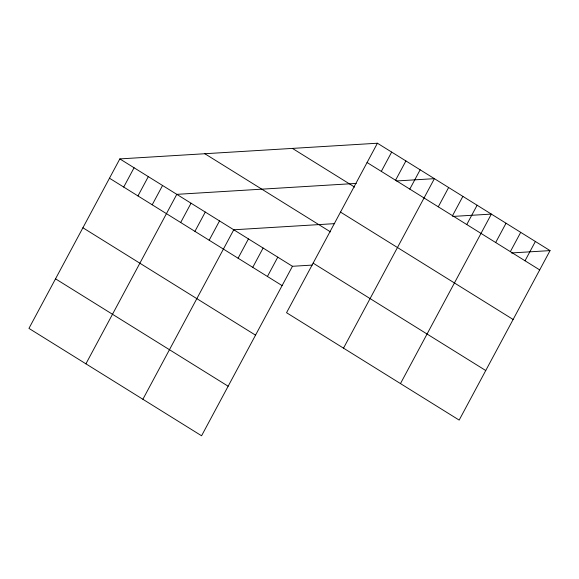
<?xml version="1.0" encoding="UTF-8"?>
<svg xmlns="http://www.w3.org/2000/svg" width="579" height="579" viewBox="0 0 579 579"><rect width="100%" height="100%" fill="white"/><g stroke="black" fill="none" stroke-linecap="round" stroke-linejoin="round"><path stroke-width="0.87" d="M377.428 143.223L286.547 312.711L459.169 420.093L550.05 250.606L377.428 143.223L119.831 158.907L28.95 328.394L201.572 435.777L292.453 266.289L312.204 265.088M123.718 187.075L134.067 167.765M137.961 195.934L148.311 176.624M152.205 204.792L162.554 185.49M85.916 363.829L176.79 194.349L356.251 183.413M180.684 222.51L191.034 203.207M194.928 231.368L205.277 212.066M209.171 240.227L219.521 220.925M142.883 399.271L233.757 229.783L334.691 223.639M238.085 258.212L248.434 238.91M252.755 267.339L263.105 248.036M267.426 276.465L277.775 257.163M381.315 171.384L391.665 152.082M395.558 180.243L405.908 160.94M409.802 189.101L420.151 169.799M343.513 348.145L434.395 178.658L396.608 180.959M438.281 206.819L448.631 187.516M452.525 215.678L462.874 196.375M466.768 224.536L477.118 205.234M400.48 383.58L491.361 214.092L452.72 216.445M495.682 242.521L506.032 223.219M510.352 251.655L520.702 232.345M525.03 260.782L535.38 241.479M511.409 252.958L550.05 250.606M367.079 162.525L539.7 269.908M292.417 148.398L354.63 187.097M340.503 212.088L513.124 319.47M204.836 153.732L330.508 231.904M313.123 263.148L485.745 370.531M119.831 158.907L292.453 266.289M109.474 178.209L282.103 285.599M82.906 227.771L255.527 335.154M55.526 278.832L228.148 386.222"/></g></svg>
